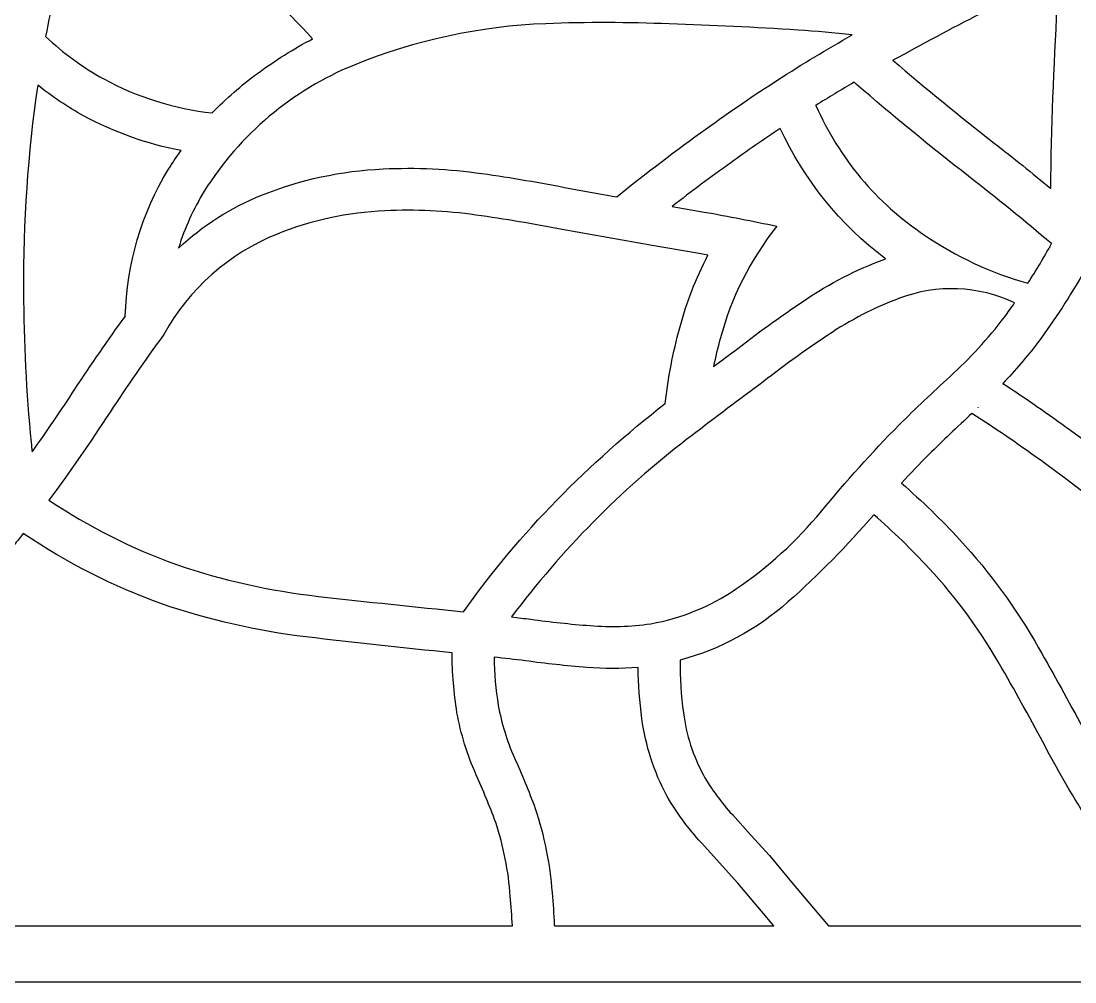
# Model space of a CAD drawing. Header units: centimetres. Extents: x 15.73 to 24.84, y -4.99 to -1.17.
# Drawn here: x 19.406 to 21.92, y -4.987 to -2.696 of the extents above; entities that cross this region are included whole.
import ezdxf

# ---------------------------------------------------------------- set-up
doc = ezdxf.new("R2010")
doc.units = ezdxf.units.CM
doc.header["$MEASUREMENT"] = 0
doc.layers.add('layer 1', color=7, linetype='Continuous')

msp = doc.modelspace()

# ---------------------------------------------------------------- linework, layer by layer
at = {"layer": 'layer 1', "color": 250}
for points, knots in [([(24.84209, -1.17234), (24.84209, -1.17234), (24.84209, -4.98726), (24.84209, -4.98726), (24.84209, -4.98726), (24.84209, -4.98726), (15.72996, -4.98726), (15.72996, -4.98726), (15.72996, -4.98726), (15.72996, -4.98726), (15.72996, -1.17234), (15.72996, -1.17234), (15.72996, -1.17234), (15.72996, -1.17234), (24.84209, -1.17234), (24.84209, -1.17234)], [0, 0, 0, 0, 0.2, 0.2, 0.2, 0.2, 0.4, 0.4, 0.4, 0.4, 0.6, 0.6, 0.6, 0.6, 1, 1, 1, 1]), ([(21.87831, -2.66074), (21.86978, -2.80538), (21.86453, -2.95018), (21.86259, -3.09505), (21.86259, -3.09505), (21.81833, -3.05821), (21.77348, -3.0221), (21.72803, -2.98673), (21.72803, -2.98673), (21.64586, -2.92277), (21.56515, -2.85694), (21.48599, -2.78929), (21.48599, -2.78929), (21.55513, -2.75125), (21.6248, -2.71416), (21.69497, -2.67805), (21.69497, -2.67805), (21.69497, -2.67805), (21.721, -2.66463), (21.721, -2.66463), (21.721, -2.66463), (21.721, -2.66463), (21.68052, -2.65758), (21.68052, -2.65758), (21.68052, -2.65758), (21.57405, -2.63904), (21.46667, -2.62634), (21.35882, -2.61953), (21.35882, -2.61953), (21.24356, -2.61195), (21.12818, -2.60646), (21.01272, -2.60305), (21.01272, -2.60305), (20.90019, -2.59813), (20.78753, -2.59787), (20.67497, -2.60228), (20.67497, -2.60228), (20.60757, -2.60488), (20.54038, -2.61133), (20.47371, -2.62159), (20.47371, -2.62159), (20.40184, -2.53173), (20.32703, -2.44429), (20.24939, -2.35936), (20.24939, -2.35936), (20.42217, -2.33934), (20.5963, -2.33333), (20.77005, -2.34137), (20.77005, -2.34137), (20.95407, -2.34978), (21.13648, -2.37992), (21.31343, -2.43112), (21.31343, -2.43112), (21.40743, -2.45953), (21.49963, -2.4936), (21.5895, -2.53318), (21.5895, -2.53318), (21.5895, -2.53318), (21.68584, -2.57551), (21.68584, -2.57551), (21.68584, -2.57551), (21.68584, -2.57551), (21.78212, -2.61804), (21.78212, -2.61804), (21.78212, -2.61804), (21.78212, -2.61804), (21.87831, -2.66074), (21.87831, -2.66074), (21.87831, -2.66074), (21.87831, -2.66074), (21.87831, -2.66074), (21.87831, -2.66074)], [0, 0, 0, 0, 0.0526316, 0.0526316, 0.0526316, 0.0526316, 0.1052632, 0.1052632, 0.1052632, 0.1052632, 0.1578947, 0.1578947, 0.1578947, 0.1578947, 0.2105263, 0.2105263, 0.2105263, 0.2105263, 0.2631579, 0.2631579, 0.2631579, 0.2631579, 0.3157895, 0.3157895, 0.3157895, 0.3157895, 0.3684211, 0.3684211, 0.3684211, 0.3684211, 0.4210526, 0.4210526, 0.4210526, 0.4210526, 0.4736842, 0.4736842, 0.4736842, 0.4736842, 0.5263158, 0.5263158, 0.5263158, 0.5263158, 0.5789474, 0.5789474, 0.5789474, 0.5789474, 0.6315789, 0.6315789, 0.6315789, 0.6315789, 0.6842105, 0.6842105, 0.6842105, 0.6842105, 0.7368421, 0.7368421, 0.7368421, 0.7368421, 0.7894737, 0.7894737, 0.7894737, 0.7894737, 0.8421053, 0.8421053, 0.8421053, 0.8421053, 0.8947368, 0.8947368, 0.8947368, 0.8947368, 1, 1, 1, 1]), ([(20.10187, -2.73782), (20.05599, -2.76215), (20.01198, -2.78978), (19.97014, -2.82052), (19.97014, -2.82052), (19.93156, -2.84881), (19.89552, -2.88037), (19.86241, -2.91491), (19.86241, -2.91491), (19.77169, -2.90466), (19.68375, -2.8771), (19.60338, -2.83378), (19.60338, -2.83378), (19.55322, -2.80592), (19.50671, -2.77195), (19.4649, -2.73267), (19.4649, -2.73267), (19.47799, -2.66059), (19.49622, -2.58952), (19.51946, -2.52004), (19.51946, -2.52004), (19.51946, -2.52004), (19.52384, -2.51859), (19.52384, -2.51859), (19.52384, -2.51859), (19.60993, -2.48997), (19.69709, -2.46469), (19.78513, -2.44282), (19.78513, -2.44282), (19.82253, -2.47164), (19.85893, -2.50174), (19.89428, -2.53305), (19.89428, -2.53305), (19.96647, -2.59817), (20.03574, -2.6665), (20.10185, -2.73779), (20.10185, -2.73779), (20.10185, -2.73779), (20.10187, -2.73782), (20.10187, -2.73782)], [0, 0, 0, 0, 0.0909091, 0.0909091, 0.0909091, 0.0909091, 0.1818182, 0.1818182, 0.1818182, 0.1818182, 0.2727273, 0.2727273, 0.2727273, 0.2727273, 0.3636364, 0.3636364, 0.3636364, 0.3636364, 0.4545455, 0.4545455, 0.4545455, 0.4545455, 0.5454545, 0.5454545, 0.5454545, 0.5454545, 0.6363636, 0.6363636, 0.6363636, 0.6363636, 0.7272727, 0.7272727, 0.7272727, 0.7272727, 0.8181818, 0.8181818, 0.8181818, 0.8181818, 1, 1, 1, 1]), ([(20.71546, -3.09479), (20.64582, -3.08097), (20.5758, -3.06915), (20.50548, -3.05932), (20.50548, -3.05932), (20.42743, -3.04813), (20.34851, -3.04443), (20.26976, -3.04828), (20.26976, -3.04828), (20.17019, -3.05269), (20.0721, -3.07388), (19.9796, -3.11099), (19.9796, -3.11099), (19.90647, -3.14047), (19.83948, -3.18322), (19.78193, -3.2371), (19.78193, -3.2371), (19.79671, -3.18956), (19.81732, -3.14401), (19.84329, -3.10153), (19.84329, -3.10153), (19.92782, -2.96608), (20.05302, -2.86074), (20.2009, -2.80053), (20.2009, -2.80053), (20.34629, -2.74136), (20.50094, -2.70798), (20.65779, -2.7019), (20.65779, -2.7019), (20.75606, -2.69807), (20.85444, -2.6983), (20.95268, -2.70261), (20.95268, -2.70261), (21.05514, -2.7056), (21.15753, -2.71047), (21.25979, -2.71722), (21.25979, -2.71722), (21.30299, -2.71995), (21.34611, -2.72375), (21.38912, -2.72864), (21.38912, -2.72864), (21.26907, -2.79676), (21.15286, -2.87142), (21.04101, -2.95229), (21.04101, -2.95229), (20.96833, -3.00443), (20.89713, -3.05857), (20.82746, -3.11468), (20.82746, -3.11468), (20.82746, -3.11468), (20.82232, -3.11376), (20.82232, -3.11376), (20.82232, -3.11376), (20.82232, -3.11376), (20.71546, -3.09479), (20.71546, -3.09479), (20.71546, -3.09479), (20.71546, -3.09479), (20.71546, -3.09479), (20.71546, -3.09479)], [0, 0, 0, 0, 0.0625, 0.0625, 0.0625, 0.0625, 0.125, 0.125, 0.125, 0.125, 0.1875, 0.1875, 0.1875, 0.1875, 0.25, 0.25, 0.25, 0.25, 0.3125, 0.3125, 0.3125, 0.3125, 0.375, 0.375, 0.375, 0.375, 0.4375, 0.4375, 0.4375, 0.4375, 0.5, 0.5, 0.5, 0.5, 0.5625, 0.5625, 0.5625, 0.5625, 0.625, 0.625, 0.625, 0.625, 0.6875, 0.6875, 0.6875, 0.6875, 0.75, 0.75, 0.75, 0.75, 0.8125, 0.8125, 0.8125, 0.8125, 0.875, 0.875, 0.875, 0.875, 1, 1, 1, 1]), ([(19.65499, -3.39924), (19.61362, -3.45647), (19.57352, -3.5146), (19.53471, -3.5736), (19.53471, -3.5736), (19.50171, -3.62412), (19.46769, -3.67398), (19.43269, -3.72315), (19.43269, -3.72315), (19.43178, -3.71577), (19.43094, -3.7084), (19.43018, -3.70101), (19.43018, -3.70101), (19.41858, -3.58111), (19.4126, -3.46072), (19.41228, -3.34027), (19.41228, -3.34027), (19.41086, -3.17571), (19.42209, -3.01126), (19.44589, -2.84841), (19.44589, -2.84841), (19.4803, -2.87575), (19.51691, -2.9002), (19.55534, -2.92151), (19.55534, -2.92151), (19.62819, -2.96086), (19.70658, -2.98888), (19.78787, -3.00462), (19.78787, -3.00462), (19.7775, -3.01907), (19.7676, -3.03387), (19.75817, -3.04897), (19.75817, -3.04897), (19.69351, -3.15465), (19.65789, -3.27547), (19.65492, -3.39933), (19.65492, -3.39933), (19.65492, -3.39933), (19.65499, -3.39924), (19.65499, -3.39924)], [0, 0, 0, 0, 0.0909091, 0.0909091, 0.0909091, 0.0909091, 0.1818182, 0.1818182, 0.1818182, 0.1818182, 0.2727273, 0.2727273, 0.2727273, 0.2727273, 0.3636364, 0.3636364, 0.3636364, 0.3636364, 0.4545455, 0.4545455, 0.4545455, 0.4545455, 0.5454545, 0.5454545, 0.5454545, 0.5454545, 0.6363636, 0.6363636, 0.6363636, 0.6363636, 0.7272727, 0.7272727, 0.7272727, 0.7272727, 0.8181818, 0.8181818, 0.8181818, 0.8181818, 1, 1, 1, 1]), ([(21.39339, -2.84165), (21.39339, -2.84165), (21.39864, -2.84609), (21.39864, -2.84609), (21.39864, -2.84609), (21.48611, -2.92153), (21.57547, -2.99475), (21.66662, -3.06569), (21.66662, -3.06569), (21.73364, -3.11802), (21.79965, -3.17164), (21.86459, -3.22653), (21.86459, -3.22653), (21.84682, -3.25867), (21.82797, -3.29021), (21.80807, -3.32107), (21.80807, -3.32107), (21.72026, -3.29635), (21.63702, -3.25752), (21.56164, -3.20613), (21.56164, -3.20613), (21.44751, -3.12987), (21.35752, -3.0225), (21.30233, -2.89683), (21.30233, -2.89683), (21.33242, -2.878), (21.36278, -2.8596), (21.39339, -2.84165), (21.39339, -2.84165), (21.39339, -2.84165), (21.39339, -2.84165), (21.39339, -2.84165)], [0, 0, 0, 0, 0.1111111, 0.1111111, 0.1111111, 0.1111111, 0.2222222, 0.2222222, 0.2222222, 0.2222222, 0.3333333, 0.3333333, 0.3333333, 0.3333333, 0.4444444, 0.4444444, 0.4444444, 0.4444444, 0.5555556, 0.5555556, 0.5555556, 0.5555556, 0.6666667, 0.6666667, 0.6666667, 0.6666667, 0.7777778, 0.7777778, 0.7777778, 0.7777778, 1, 1, 1, 1]), ([(20.95952, -3.13781), (21.00547, -3.10221), (21.05209, -3.06745), (21.09933, -3.03355), (21.09933, -3.03355), (21.13818, -3.00547), (21.17758, -2.97814), (21.21749, -2.95159), (21.21749, -2.95159), (21.27415, -3.07441), (21.36032, -3.18122), (21.46839, -3.26256), (21.46839, -3.26256), (21.46839, -3.26256), (21.46663, -3.26324), (21.46663, -3.26324), (21.46663, -3.26324), (21.39912, -3.28843), (21.33484, -3.32149), (21.27509, -3.36175), (21.27509, -3.36175), (21.21727, -3.40065), (21.16078, -3.44148), (21.10572, -3.48416), (21.10572, -3.48416), (21.08988, -3.49586), (21.07408, -3.50763), (21.05832, -3.51947), (21.05832, -3.51947), (21.06285, -3.49722), (21.06813, -3.47512), (21.07415, -3.45322), (21.07415, -3.45322), (21.10013, -3.35542), (21.14616, -3.26404), (21.2093, -3.18493), (21.2093, -3.18493), (21.15175, -3.17277), (21.09403, -3.16146), (21.03614, -3.15103), (21.03614, -3.15103), (21.03614, -3.15103), (20.9596, -3.13776), (20.9596, -3.13776), (20.9596, -3.13776), (20.9596, -3.13776), (20.95952, -3.13781), (20.95952, -3.13781)], [0, 0, 0, 0, 0.0769231, 0.0769231, 0.0769231, 0.0769231, 0.1538462, 0.1538462, 0.1538462, 0.1538462, 0.2307692, 0.2307692, 0.2307692, 0.2307692, 0.3076923, 0.3076923, 0.3076923, 0.3076923, 0.3846154, 0.3846154, 0.3846154, 0.3846154, 0.4615385, 0.4615385, 0.4615385, 0.4615385, 0.5384615, 0.5384615, 0.5384615, 0.5384615, 0.6153846, 0.6153846, 0.6153846, 0.6153846, 0.6923077, 0.6923077, 0.6923077, 0.6923077, 0.7692308, 0.7692308, 0.7692308, 0.7692308, 0.8461538, 0.8461538, 0.8461538, 0.8461538, 1, 1, 1, 1]), ([(20.69691, -3.19308), (20.69691, -3.19308), (20.80418, -3.21212), (20.80418, -3.21212), (20.80418, -3.21212), (20.80418, -3.21212), (20.91148, -3.23094), (20.91148, -3.23094), (20.91148, -3.23094), (20.91148, -3.23094), (21.01881, -3.24956), (21.01881, -3.24956), (21.01881, -3.24956), (21.01881, -3.24956), (21.04501, -3.25432), (21.04501, -3.25432), (21.04501, -3.25432), (21.01614, -3.30926), (20.99352, -3.36725), (20.97755, -3.42723), (20.97755, -3.42723), (20.96139, -3.48631), (20.94992, -3.54656), (20.94322, -3.60746), (20.94322, -3.60746), (20.85184, -3.67857), (20.76535, -3.75572), (20.68429, -3.8384), (20.68429, -3.8384), (20.6032, -3.92112), (20.52872, -4.01004), (20.4615, -4.10437), (20.4615, -4.10437), (20.34625, -4.09289), (20.23106, -4.08069), (20.11594, -4.06778), (20.11594, -4.06778), (20.00051, -4.05484), (19.8868, -4.02932), (19.7769, -3.99171), (19.7769, -3.99171), (19.66958, -3.9534), (19.56742, -3.90186), (19.47286, -3.83828), (19.47286, -3.83828), (19.52328, -3.76967), (19.57181, -3.69968), (19.6184, -3.62838), (19.6184, -3.62838), (19.65922, -3.56635), (19.7015, -3.50529), (19.74518, -3.44525), (19.74518, -3.44525), (19.74518, -3.44525), (19.74696, -3.44282), (19.74696, -3.44282), (19.74696, -3.44282), (19.80681, -3.33452), (19.9022, -3.2501), (20.01694, -3.20379), (20.01694, -3.20379), (20.099, -3.17087), (20.18608, -3.15208), (20.27441, -3.1482), (20.27441, -3.1482), (20.34693, -3.14465), (20.41963, -3.14805), (20.4915, -3.15836), (20.4915, -3.15836), (20.56029, -3.16797), (20.62879, -3.17955), (20.69691, -3.19308)], [0, 0, 0, 0, 0.0526316, 0.0526316, 0.0526316, 0.0526316, 0.1052632, 0.1052632, 0.1052632, 0.1052632, 0.1578947, 0.1578947, 0.1578947, 0.1578947, 0.2105263, 0.2105263, 0.2105263, 0.2105263, 0.2631579, 0.2631579, 0.2631579, 0.2631579, 0.3157895, 0.3157895, 0.3157895, 0.3157895, 0.3684211, 0.3684211, 0.3684211, 0.3684211, 0.4210526, 0.4210526, 0.4210526, 0.4210526, 0.4736842, 0.4736842, 0.4736842, 0.4736842, 0.5263158, 0.5263158, 0.5263158, 0.5263158, 0.5789474, 0.5789474, 0.5789474, 0.5789474, 0.6315789, 0.6315789, 0.6315789, 0.6315789, 0.6842105, 0.6842105, 0.6842105, 0.6842105, 0.7368421, 0.7368421, 0.7368421, 0.7368421, 0.7894737, 0.7894737, 0.7894737, 0.7894737, 0.8421053, 0.8421053, 0.8421053, 0.8421053, 0.8947368, 0.8947368, 0.8947368, 0.8947368, 1, 1, 1, 1]), ([(21.86168, -3.23158), (21.86168, -3.23158), (21.86168, -3.23467), (21.86168, -3.23467), (21.86168, -3.23467), (21.86168, -3.23467), (21.86065, -3.23346), (21.86065, -3.23346), (21.86065, -3.23346), (21.86065, -3.23346), (21.86168, -3.23158), (21.86168, -3.23158)], [0, 0, 0, 0, 0.25, 0.25, 0.25, 0.25, 0.5, 0.5, 0.5, 0.5, 1, 1, 1, 1]), ([(23.3454, -4.85389), (23.3454, -4.85389), (23.07299, -4.85389), (23.07299, -4.85389), (23.07299, -4.85389), (23.07299, -4.85389), (23.05774, -4.82829), (23.05774, -4.82829), (23.05774, -4.82829), (22.94261, -4.63502), (22.80353, -4.45715), (22.64371, -4.29882), (22.64371, -4.29882), (22.41465, -4.07187), (22.16925, -3.86209), (21.90944, -3.67112), (21.90944, -3.67112), (21.85675, -3.63272), (21.80311, -3.59564), (21.74857, -3.55992), (21.74857, -3.55992), (21.77816, -3.52885), (21.80604, -3.4962), (21.83207, -3.4621), (21.83207, -3.4621), (21.87211, -3.408), (21.90882, -3.35152), (21.94197, -3.29295), (21.94197, -3.29295), (22.01743, -3.35942), (22.09477, -3.4237), (22.17393, -3.48572), (22.17393, -3.48572), (22.26199, -3.55356), (22.34682, -3.62549), (22.42817, -3.70124), (22.42817, -3.70124), (22.42817, -3.70124), (22.48089, -3.75088), (22.48089, -3.75088), (22.48089, -3.75088), (22.48089, -3.75088), (22.53343, -3.80061), (22.53343, -3.80061), (22.53343, -3.80061), (22.53343, -3.80061), (22.58581, -3.85051), (22.58581, -3.85051), (22.58581, -3.85051), (22.58581, -3.85051), (22.63805, -3.90057), (22.63805, -3.90057), (22.63805, -3.90057), (22.63805, -3.90057), (22.69013, -3.95077), (22.69013, -3.95077), (22.69013, -3.95077), (22.75167, -4.00797), (22.81245, -4.06599), (22.87239, -4.12485), (22.87239, -4.12485), (22.93562, -4.18641), (22.99459, -4.2522), (23.0489, -4.32176), (23.0489, -4.32176), (23.09095, -4.37653), (23.12882, -4.43438), (23.16217, -4.49483), (23.16217, -4.49483), (23.19062, -4.54607), (23.22146, -4.59596), (23.25458, -4.64431), (23.25458, -4.64431), (23.27026, -4.66921), (23.28409, -4.69521), (23.29599, -4.72213), (23.29599, -4.72213), (23.31466, -4.76518), (23.33115, -4.80916), (23.34539, -4.85389), (23.34539, -4.85389), (23.34539, -4.85389), (23.3454, -4.85389), (23.3454, -4.85389)], [0, 0, 0, 0, 0.0454545, 0.0454545, 0.0454545, 0.0454545, 0.0909091, 0.0909091, 0.0909091, 0.0909091, 0.1363636, 0.1363636, 0.1363636, 0.1363636, 0.1818182, 0.1818182, 0.1818182, 0.1818182, 0.2272727, 0.2272727, 0.2272727, 0.2272727, 0.2727273, 0.2727273, 0.2727273, 0.2727273, 0.3181818, 0.3181818, 0.3181818, 0.3181818, 0.3636364, 0.3636364, 0.3636364, 0.3636364, 0.4090909, 0.4090909, 0.4090909, 0.4090909, 0.4545455, 0.4545455, 0.4545455, 0.4545455, 0.5, 0.5, 0.5, 0.5, 0.5454545, 0.5454545, 0.5454545, 0.5454545, 0.5909091, 0.5909091, 0.5909091, 0.5909091, 0.6363636, 0.6363636, 0.6363636, 0.6363636, 0.6818182, 0.6818182, 0.6818182, 0.6818182, 0.7272727, 0.7272727, 0.7272727, 0.7272727, 0.7727273, 0.7727273, 0.7727273, 0.7727273, 0.8181818, 0.8181818, 0.8181818, 0.8181818, 0.8636364, 0.8636364, 0.8636364, 0.8636364, 0.9090909, 0.9090909, 0.9090909, 0.9090909, 1, 1, 1, 1]), ([(21.77657, -3.36796), (21.76858, -3.37939), (21.76045, -3.39071), (21.75216, -3.40191), (21.75216, -3.40191), (21.71313, -3.45298), (21.66963, -3.50049), (21.62218, -3.54385), (21.62218, -3.54385), (21.58112, -3.58143), (21.5407, -3.61968), (21.50096, -3.65863), (21.50096, -3.65863), (21.43623, -3.72453), (21.37442, -3.79324), (21.31571, -3.86453), (21.31571, -3.86453), (21.25673, -3.93618), (21.18767, -3.99894), (21.11075, -4.05084), (21.11075, -4.05084), (21.04984, -4.09216), (20.98086, -4.12016), (20.90837, -4.13297), (20.90837, -4.13297), (20.86056, -4.13995), (20.8121, -4.14147), (20.76395, -4.1375), (20.76395, -4.1375), (20.71659, -4.13388), (20.66934, -4.12878), (20.62231, -4.12223), (20.62231, -4.12223), (20.60698, -4.12035), (20.59165, -4.11852), (20.57631, -4.11674), (20.57631, -4.11674), (20.69584, -3.95713), (20.83665, -3.81458), (20.99476, -3.69307), (20.99476, -3.69307), (21.05152, -3.64945), (21.1087, -3.60636), (21.16626, -3.5638), (21.16626, -3.5638), (21.21978, -3.52227), (21.27469, -3.48256), (21.3309, -3.44475), (21.3309, -3.44475), (21.38425, -3.4088), (21.44168, -3.37928), (21.50196, -3.35681), (21.50196, -3.35681), (21.59113, -3.32276), (21.69043, -3.32683), (21.77654, -3.368), (21.77654, -3.368), (21.77654, -3.368), (21.77657, -3.36796), (21.77657, -3.36796)], [0, 0, 0, 0, 0.0625, 0.0625, 0.0625, 0.0625, 0.125, 0.125, 0.125, 0.125, 0.1875, 0.1875, 0.1875, 0.1875, 0.25, 0.25, 0.25, 0.25, 0.3125, 0.3125, 0.3125, 0.3125, 0.375, 0.375, 0.375, 0.375, 0.4375, 0.4375, 0.4375, 0.4375, 0.5, 0.5, 0.5, 0.5, 0.5625, 0.5625, 0.5625, 0.5625, 0.625, 0.625, 0.625, 0.625, 0.6875, 0.6875, 0.6875, 0.6875, 0.75, 0.75, 0.75, 0.75, 0.8125, 0.8125, 0.8125, 0.8125, 0.875, 0.875, 0.875, 0.875, 1, 1, 1, 1]), ([(21.68964, -3.61771), (21.68964, -3.61771), (21.6898, -3.61757), (21.6898, -3.61757), (21.6898, -3.61757), (21.6898, -3.61757), (21.68964, -3.61771), (21.68964, -3.61771)], [0, 0, 0, 0, 0.3333333, 0.3333333, 0.3333333, 0.3333333, 1, 1, 1, 1]), ([(22.95634, -4.85389), (22.95634, -4.85389), (22.31225, -4.85389), (22.31225, -4.85389), (22.31225, -4.85389), (22.31225, -4.85389), (22.26949, -4.81631), (22.26949, -4.81631), (22.26949, -4.81631), (22.18139, -4.73894), (22.10396, -4.65017), (22.03927, -4.55239), (22.03927, -4.55239), (22.00353, -4.49685), (21.97011, -4.43986), (21.93907, -4.38156), (21.93907, -4.38156), (21.90509, -4.31727), (21.86997, -4.25361), (21.83372, -4.19057), (21.83372, -4.19057), (21.78095, -4.09757), (21.71776, -4.01089), (21.64537, -3.9322), (21.64537, -3.9322), (21.60157, -3.88505), (21.55532, -3.84025), (21.50682, -3.79797), (21.50682, -3.79797), (21.52793, -3.77476), (21.54949, -3.75195), (21.57148, -3.72956), (21.57148, -3.72956), (21.60541, -3.69633), (21.63984, -3.66361), (21.67475, -3.63141), (21.67475, -3.63141), (21.73444, -3.66983), (21.79299, -3.71), (21.85035, -3.75183), (21.85035, -3.75183), (22.10794, -3.94119), (22.35111, -4.1495), (22.57777, -4.37498), (22.57777, -4.37498), (22.72253, -4.519), (22.84965, -4.6798), (22.95635, -4.8539), (22.95635, -4.8539), (22.95635, -4.8539), (22.95634, -4.85389), (22.95634, -4.85389)], [0, 0, 0, 0, 0.0714286, 0.0714286, 0.0714286, 0.0714286, 0.1428571, 0.1428571, 0.1428571, 0.1428571, 0.2142857, 0.2142857, 0.2142857, 0.2142857, 0.2857143, 0.2857143, 0.2857143, 0.2857143, 0.3571429, 0.3571429, 0.3571429, 0.3571429, 0.4285714, 0.4285714, 0.4285714, 0.4285714, 0.5, 0.5, 0.5, 0.5, 0.5714286, 0.5714286, 0.5714286, 0.5714286, 0.6428571, 0.6428571, 0.6428571, 0.6428571, 0.7142857, 0.7142857, 0.7142857, 0.7142857, 0.7857143, 0.7857143, 0.7857143, 0.7857143, 0.8571429, 0.8571429, 0.8571429, 0.8571429, 1, 1, 1, 1]), ([(21.10317, -4.58835), (21.07685, -4.55965), (21.0537, -4.52818), (21.03412, -4.49451), (21.03412, -4.49451), (21.00944, -4.44823), (20.99329, -4.39786), (20.98649, -4.34585), (20.98649, -4.34585), (20.98059, -4.30408), (20.97801, -4.26189), (20.97877, -4.21971), (20.97877, -4.21971), (21.07408, -4.19411), (21.16208, -4.14667), (21.23582, -4.08107), (21.23582, -4.08107), (21.30863, -4.01629), (21.37709, -3.94679), (21.44074, -3.87298), (21.44074, -3.87298), (21.48664, -3.91305), (21.53043, -3.95548), (21.57192, -4.00009), (21.57192, -4.00009), (21.63917, -4.07324), (21.69789, -4.15384), (21.74693, -4.24028), (21.74693, -4.24028), (21.78262, -4.30238), (21.81722, -4.36511), (21.8507, -4.42845), (21.8507, -4.42845), (21.88313, -4.48938), (21.91808, -4.54894), (21.95545, -4.60698), (21.95545, -4.60698), (22.01485, -4.69686), (22.08425, -4.77968), (22.16234, -4.85389), (22.16234, -4.85389), (22.16234, -4.85389), (21.33232, -4.85389), (21.33232, -4.85389), (21.33232, -4.85389), (21.33232, -4.85389), (21.30547, -4.82181), (21.30547, -4.82181), (21.30547, -4.82181), (21.30547, -4.82181), (21.24848, -4.75379), (21.24848, -4.75379), (21.24848, -4.75379), (21.24848, -4.75379), (21.1914, -4.68589), (21.1914, -4.68589), (21.1914, -4.68589), (21.1914, -4.68589), (21.14723, -4.63714), (21.14723, -4.63714), (21.14723, -4.63714), (21.14723, -4.63714), (21.10317, -4.58835), (21.10317, -4.58835)], [0, 0, 0, 0, 0.0588235, 0.0588235, 0.0588235, 0.0588235, 0.1176471, 0.1176471, 0.1176471, 0.1176471, 0.1764706, 0.1764706, 0.1764706, 0.1764706, 0.2352941, 0.2352941, 0.2352941, 0.2352941, 0.2941176, 0.2941176, 0.2941176, 0.2941176, 0.3529412, 0.3529412, 0.3529412, 0.3529412, 0.4117647, 0.4117647, 0.4117647, 0.4117647, 0.4705882, 0.4705882, 0.4705882, 0.4705882, 0.5294118, 0.5294118, 0.5294118, 0.5294118, 0.5882353, 0.5882353, 0.5882353, 0.5882353, 0.6470588, 0.6470588, 0.6470588, 0.6470588, 0.7058824, 0.7058824, 0.7058824, 0.7058824, 0.7647059, 0.7647059, 0.7647059, 0.7647059, 0.8235294, 0.8235294, 0.8235294, 0.8235294, 0.8823529, 0.8823529, 0.8823529, 0.8823529, 1, 1, 1, 1]), ([(20.57833, -4.85389), (20.57833, -4.85389), (19.164, -4.85389), (19.164, -4.85389), (19.164, -4.85389), (19.164, -4.85389), (19.16392, -4.85195), (19.16392, -4.85195), (19.16392, -4.85195), (19.1629, -4.82548), (19.16217, -4.79901), (19.16175, -4.77254), (19.16175, -4.77254), (19.16152, -4.69177), (19.15844, -4.61102), (19.15253, -4.53047), (19.15253, -4.53047), (19.14884, -4.48572), (19.14754, -4.44081), (19.14862, -4.39593), (19.14862, -4.39593), (19.14949, -4.35299), (19.15711, -4.31044), (19.1712, -4.26985), (19.1712, -4.26985), (19.18766, -4.22448), (19.20979, -4.18136), (19.23703, -4.14153), (19.23703, -4.14153), (19.26998, -4.09278), (19.30552, -4.04582), (19.34347, -4.00086), (19.34347, -4.00086), (19.36656, -3.9735), (19.38927, -3.94581), (19.41158, -3.9178), (19.41158, -3.9178), (19.51482, -3.98768), (19.62644, -4.04424), (19.74387, -4.08614), (19.74387, -4.08614), (19.85479, -4.12414), (19.96936, -4.15037), (20.08577, -4.16439), (20.08577, -4.16439), (20.20185, -4.17837), (20.31809, -4.19098), (20.43447, -4.20222), (20.43447, -4.20222), (20.43467, -4.2501), (20.4386, -4.29789), (20.4462, -4.34518), (20.4462, -4.34518), (20.45529, -4.39582), (20.47049, -4.44516), (20.49146, -4.49215), (20.49146, -4.49215), (20.50828, -4.52987), (20.52396, -4.56811), (20.53847, -4.60678), (20.53847, -4.60678), (20.55719, -4.66373), (20.56894, -4.72277), (20.57341, -4.78256), (20.57341, -4.78256), (20.57557, -4.80628), (20.57721, -4.83005), (20.57833, -4.85385), (20.57833, -4.85385), (20.57833, -4.85385), (20.57833, -4.85389), (20.57833, -4.85389)], [0, 0, 0, 0, 0.0526316, 0.0526316, 0.0526316, 0.0526316, 0.1052632, 0.1052632, 0.1052632, 0.1052632, 0.1578947, 0.1578947, 0.1578947, 0.1578947, 0.2105263, 0.2105263, 0.2105263, 0.2105263, 0.2631579, 0.2631579, 0.2631579, 0.2631579, 0.3157895, 0.3157895, 0.3157895, 0.3157895, 0.3684211, 0.3684211, 0.3684211, 0.3684211, 0.4210526, 0.4210526, 0.4210526, 0.4210526, 0.4736842, 0.4736842, 0.4736842, 0.4736842, 0.5263158, 0.5263158, 0.5263158, 0.5263158, 0.5789474, 0.5789474, 0.5789474, 0.5789474, 0.6315789, 0.6315789, 0.6315789, 0.6315789, 0.6842105, 0.6842105, 0.6842105, 0.6842105, 0.7368421, 0.7368421, 0.7368421, 0.7368421, 0.7894737, 0.7894737, 0.7894737, 0.7894737, 0.8421053, 0.8421053, 0.8421053, 0.8421053, 0.8947368, 0.8947368, 0.8947368, 0.8947368, 1, 1, 1, 1]), ([(21.02914, -4.65563), (21.02914, -4.65563), (21.11605, -4.75172), (21.11605, -4.75172), (21.11605, -4.75172), (21.11605, -4.75172), (21.17246, -4.8188), (21.17246, -4.8188), (21.17246, -4.8188), (21.17246, -4.8188), (21.20185, -4.85389), (21.20185, -4.85389), (21.20185, -4.85389), (21.20185, -4.85389), (20.67847, -4.85389), (20.67847, -4.85389), (20.67847, -4.85389), (20.67847, -4.85389), (20.67836, -4.85158), (20.67836, -4.85158), (20.67836, -4.85158), (20.67718, -4.82583), (20.67543, -4.80011), (20.67313, -4.77444), (20.67313, -4.77444), (20.66792, -4.70608), (20.6544, -4.63863), (20.63284, -4.57355), (20.63284, -4.57355), (20.61741, -4.53234), (20.60073, -4.49159), (20.58281, -4.4514), (20.58281, -4.4514), (20.56525, -4.41205), (20.55249, -4.37074), (20.5448, -4.32835), (20.5448, -4.32835), (20.53868, -4.29007), (20.53528, -4.25141), (20.53459, -4.21266), (20.53459, -4.21266), (20.5595, -4.21545), (20.58439, -4.21837), (20.60928, -4.22142), (20.60928, -4.22142), (20.65802, -4.22819), (20.70696, -4.23346), (20.75602, -4.23722), (20.75602, -4.23722), (20.79683, -4.24057), (20.83783, -4.24051), (20.87863, -4.23705), (20.87863, -4.23705), (20.87876, -4.27796), (20.88169, -4.3188), (20.88737, -4.35932), (20.88737, -4.35932), (20.89586, -4.42371), (20.91596, -4.48601), (20.94673, -4.54321), (20.94673, -4.54321), (20.97005, -4.58357), (20.99767, -4.62125), (21.02914, -4.65563)], [0, 0, 0, 0, 0.0588235, 0.0588235, 0.0588235, 0.0588235, 0.1176471, 0.1176471, 0.1176471, 0.1176471, 0.1764706, 0.1764706, 0.1764706, 0.1764706, 0.2352941, 0.2352941, 0.2352941, 0.2352941, 0.2941176, 0.2941176, 0.2941176, 0.2941176, 0.3529412, 0.3529412, 0.3529412, 0.3529412, 0.4117647, 0.4117647, 0.4117647, 0.4117647, 0.4705882, 0.4705882, 0.4705882, 0.4705882, 0.5294118, 0.5294118, 0.5294118, 0.5294118, 0.5882353, 0.5882353, 0.5882353, 0.5882353, 0.6470588, 0.6470588, 0.6470588, 0.6470588, 0.7058824, 0.7058824, 0.7058824, 0.7058824, 0.7647059, 0.7647059, 0.7647059, 0.7647059, 0.8235294, 0.8235294, 0.8235294, 0.8235294, 0.8823529, 0.8823529, 0.8823529, 0.8823529, 1, 1, 1, 1])]:
    msp.add_open_spline(points, degree=3, knots=knots, dxfattribs=at)
at = {"layer": 'layer 1', "color": 250, "lineweight": 9}
for points, knots in [([(24.84209, -1.17234), (24.84209, -1.17234), (24.84209, -4.98726), (24.84209, -4.98726), (24.84209, -4.98726), (24.84209, -4.98726), (15.72996, -4.98726), (15.72996, -4.98726), (15.72996, -4.98726), (15.72996, -4.98726), (15.72996, -1.17234), (15.72996, -1.17234), (15.72996, -1.17234), (15.72996, -1.17234), (24.84209, -1.17234), (24.84209, -1.17234)], [0, 0, 0, 0, 0.2, 0.2, 0.2, 0.2, 0.4, 0.4, 0.4, 0.4, 0.6, 0.6, 0.6, 0.6, 1, 1, 1, 1]), ([(21.87831, -2.66074), (21.86978, -2.80538), (21.86453, -2.95018), (21.86259, -3.09505), (21.86259, -3.09505), (21.81833, -3.05821), (21.77348, -3.0221), (21.72803, -2.98673), (21.72803, -2.98673), (21.64586, -2.92277), (21.56515, -2.85694), (21.48599, -2.78929), (21.48599, -2.78929), (21.55513, -2.75125), (21.6248, -2.71416), (21.69497, -2.67805), (21.69497, -2.67805), (21.69497, -2.67805), (21.721, -2.66463), (21.721, -2.66463), (21.721, -2.66463), (21.721, -2.66463), (21.68052, -2.65758), (21.68052, -2.65758), (21.68052, -2.65758), (21.57405, -2.63904), (21.46667, -2.62634), (21.35882, -2.61953), (21.35882, -2.61953), (21.24356, -2.61195), (21.12818, -2.60646), (21.01272, -2.60305), (21.01272, -2.60305), (20.90019, -2.59813), (20.78753, -2.59787), (20.67497, -2.60228), (20.67497, -2.60228), (20.60757, -2.60488), (20.54038, -2.61133), (20.47371, -2.62159), (20.47371, -2.62159), (20.40184, -2.53173), (20.32703, -2.44429), (20.24939, -2.35936), (20.24939, -2.35936), (20.42217, -2.33934), (20.5963, -2.33333), (20.77005, -2.34137), (20.77005, -2.34137), (20.95407, -2.34978), (21.13648, -2.37992), (21.31343, -2.43112), (21.31343, -2.43112), (21.40743, -2.45953), (21.49963, -2.4936), (21.5895, -2.53318), (21.5895, -2.53318), (21.5895, -2.53318), (21.68584, -2.57551), (21.68584, -2.57551), (21.68584, -2.57551), (21.68584, -2.57551), (21.78212, -2.61804), (21.78212, -2.61804), (21.78212, -2.61804), (21.78212, -2.61804), (21.87831, -2.66074), (21.87831, -2.66074)], [0, 0, 0, 0, 0.0555556, 0.0555556, 0.0555556, 0.0555556, 0.1111111, 0.1111111, 0.1111111, 0.1111111, 0.1666667, 0.1666667, 0.1666667, 0.1666667, 0.2222222, 0.2222222, 0.2222222, 0.2222222, 0.2777778, 0.2777778, 0.2777778, 0.2777778, 0.3333333, 0.3333333, 0.3333333, 0.3333333, 0.3888889, 0.3888889, 0.3888889, 0.3888889, 0.4444444, 0.4444444, 0.4444444, 0.4444444, 0.5, 0.5, 0.5, 0.5, 0.5555556, 0.5555556, 0.5555556, 0.5555556, 0.6111111, 0.6111111, 0.6111111, 0.6111111, 0.6666667, 0.6666667, 0.6666667, 0.6666667, 0.7222222, 0.7222222, 0.7222222, 0.7222222, 0.7777778, 0.7777778, 0.7777778, 0.7777778, 0.8333333, 0.8333333, 0.8333333, 0.8333333, 0.8888889, 0.8888889, 0.8888889, 0.8888889, 1, 1, 1, 1]), ([(20.10187, -2.73782), (20.05599, -2.76215), (20.01198, -2.78978), (19.97014, -2.82052), (19.97014, -2.82052), (19.93156, -2.84881), (19.89552, -2.88037), (19.86241, -2.91491), (19.86241, -2.91491), (19.77169, -2.90466), (19.68375, -2.8771), (19.60338, -2.83378), (19.60338, -2.83378), (19.55322, -2.80592), (19.50671, -2.77195), (19.4649, -2.73267), (19.4649, -2.73267), (19.47799, -2.66059), (19.49622, -2.58952), (19.51946, -2.52004), (19.51946, -2.52004), (19.51946, -2.52004), (19.52384, -2.51859), (19.52384, -2.51859), (19.52384, -2.51859), (19.60993, -2.48997), (19.69709, -2.46469), (19.78513, -2.44282), (19.78513, -2.44282), (19.82253, -2.47164), (19.85893, -2.50174), (19.89428, -2.53305), (19.89428, -2.53305), (19.96647, -2.59817), (20.03574, -2.6665), (20.10185, -2.73779)], [0, 0, 0, 0, 0.1, 0.1, 0.1, 0.1, 0.2, 0.2, 0.2, 0.2, 0.3, 0.3, 0.3, 0.3, 0.4, 0.4, 0.4, 0.4, 0.5, 0.5, 0.5, 0.5, 0.6, 0.6, 0.6, 0.6, 0.7, 0.7, 0.7, 0.7, 0.8, 0.8, 0.8, 0.8, 1, 1, 1, 1]), ([(20.71546, -3.09479), (20.64582, -3.08097), (20.5758, -3.06915), (20.50548, -3.05932), (20.50548, -3.05932), (20.42743, -3.04813), (20.34851, -3.04443), (20.26976, -3.04828), (20.26976, -3.04828), (20.17019, -3.05269), (20.0721, -3.07388), (19.9796, -3.11099), (19.9796, -3.11099), (19.90647, -3.14047), (19.83948, -3.18322), (19.78193, -3.2371), (19.78193, -3.2371), (19.79671, -3.18956), (19.81732, -3.14401), (19.84329, -3.10153), (19.84329, -3.10153), (19.92782, -2.96608), (20.05302, -2.86074), (20.2009, -2.80053), (20.2009, -2.80053), (20.34629, -2.74136), (20.50094, -2.70798), (20.65779, -2.7019), (20.65779, -2.7019), (20.75606, -2.69807), (20.85444, -2.6983), (20.95268, -2.70261), (20.95268, -2.70261), (21.05514, -2.7056), (21.15753, -2.71047), (21.25979, -2.71722), (21.25979, -2.71722), (21.30299, -2.71995), (21.34611, -2.72375), (21.38912, -2.72864), (21.38912, -2.72864), (21.26907, -2.79676), (21.15286, -2.87142), (21.04101, -2.95229), (21.04101, -2.95229), (20.96833, -3.00443), (20.89713, -3.05857), (20.82746, -3.11468), (20.82746, -3.11468), (20.82746, -3.11468), (20.82232, -3.11376), (20.82232, -3.11376), (20.82232, -3.11376), (20.82232, -3.11376), (20.71546, -3.09479), (20.71546, -3.09479)], [0, 0, 0, 0, 0.0666667, 0.0666667, 0.0666667, 0.0666667, 0.1333333, 0.1333333, 0.1333333, 0.1333333, 0.2, 0.2, 0.2, 0.2, 0.2666667, 0.2666667, 0.2666667, 0.2666667, 0.3333333, 0.3333333, 0.3333333, 0.3333333, 0.4, 0.4, 0.4, 0.4, 0.4666667, 0.4666667, 0.4666667, 0.4666667, 0.5333333, 0.5333333, 0.5333333, 0.5333333, 0.6, 0.6, 0.6, 0.6, 0.6666667, 0.6666667, 0.6666667, 0.6666667, 0.7333333, 0.7333333, 0.7333333, 0.7333333, 0.8, 0.8, 0.8, 0.8, 0.8666667, 0.8666667, 0.8666667, 0.8666667, 1, 1, 1, 1]), ([(19.65499, -3.39924), (19.61362, -3.45647), (19.57352, -3.5146), (19.53471, -3.5736), (19.53471, -3.5736), (19.50171, -3.62412), (19.46769, -3.67398), (19.43269, -3.72315), (19.43269, -3.72315), (19.43178, -3.71577), (19.43094, -3.7084), (19.43018, -3.70101), (19.43018, -3.70101), (19.41858, -3.58111), (19.4126, -3.46072), (19.41228, -3.34027), (19.41228, -3.34027), (19.41086, -3.17571), (19.42209, -3.01126), (19.44589, -2.84841), (19.44589, -2.84841), (19.4803, -2.87575), (19.51691, -2.9002), (19.55534, -2.92151), (19.55534, -2.92151), (19.62819, -2.96086), (19.70658, -2.98888), (19.78787, -3.00462), (19.78787, -3.00462), (19.7775, -3.01907), (19.7676, -3.03387), (19.75817, -3.04897), (19.75817, -3.04897), (19.69351, -3.15465), (19.65789, -3.27547), (19.65492, -3.39933)], [0, 0, 0, 0, 0.1, 0.1, 0.1, 0.1, 0.2, 0.2, 0.2, 0.2, 0.3, 0.3, 0.3, 0.3, 0.4, 0.4, 0.4, 0.4, 0.5, 0.5, 0.5, 0.5, 0.6, 0.6, 0.6, 0.6, 0.7, 0.7, 0.7, 0.7, 0.8, 0.8, 0.8, 0.8, 1, 1, 1, 1]), ([(21.39339, -2.84165), (21.39339, -2.84165), (21.39864, -2.84609), (21.39864, -2.84609), (21.39864, -2.84609), (21.48611, -2.92153), (21.57547, -2.99475), (21.66662, -3.06569), (21.66662, -3.06569), (21.73364, -3.11802), (21.79965, -3.17164), (21.86459, -3.22653), (21.86459, -3.22653), (21.84682, -3.25867), (21.82797, -3.29021), (21.80807, -3.32107), (21.80807, -3.32107), (21.72026, -3.29635), (21.63702, -3.25752), (21.56164, -3.20613), (21.56164, -3.20613), (21.44751, -3.12987), (21.35752, -3.0225), (21.30233, -2.89683), (21.30233, -2.89683), (21.33242, -2.878), (21.36278, -2.8596), (21.39339, -2.84165)], [0, 0, 0, 0, 0.125, 0.125, 0.125, 0.125, 0.25, 0.25, 0.25, 0.25, 0.375, 0.375, 0.375, 0.375, 0.5, 0.5, 0.5, 0.5, 0.625, 0.625, 0.625, 0.625, 0.75, 0.75, 0.75, 0.75, 1, 1, 1, 1]), ([(20.95952, -3.13781), (21.00547, -3.10221), (21.05209, -3.06745), (21.09933, -3.03355), (21.09933, -3.03355), (21.13818, -3.00547), (21.17758, -2.97814), (21.21749, -2.95159), (21.21749, -2.95159), (21.27415, -3.07441), (21.36032, -3.18122), (21.46839, -3.26256), (21.46839, -3.26256), (21.46839, -3.26256), (21.46663, -3.26324), (21.46663, -3.26324), (21.46663, -3.26324), (21.39912, -3.28843), (21.33484, -3.32149), (21.27509, -3.36175), (21.27509, -3.36175), (21.21727, -3.40065), (21.16078, -3.44148), (21.10572, -3.48416), (21.10572, -3.48416), (21.08988, -3.49586), (21.07408, -3.50763), (21.05832, -3.51947), (21.05832, -3.51947), (21.06285, -3.49722), (21.06813, -3.47512), (21.07415, -3.45322), (21.07415, -3.45322), (21.10013, -3.35542), (21.14616, -3.26404), (21.2093, -3.18493), (21.2093, -3.18493), (21.15175, -3.17277), (21.09403, -3.16146), (21.03614, -3.15103), (21.03614, -3.15103), (21.03614, -3.15103), (20.9596, -3.13776), (20.9596, -3.13776)], [0, 0, 0, 0, 0.0833333, 0.0833333, 0.0833333, 0.0833333, 0.1666667, 0.1666667, 0.1666667, 0.1666667, 0.25, 0.25, 0.25, 0.25, 0.3333333, 0.3333333, 0.3333333, 0.3333333, 0.4166667, 0.4166667, 0.4166667, 0.4166667, 0.5, 0.5, 0.5, 0.5, 0.5833333, 0.5833333, 0.5833333, 0.5833333, 0.6666667, 0.6666667, 0.6666667, 0.6666667, 0.75, 0.75, 0.75, 0.75, 0.8333333, 0.8333333, 0.8333333, 0.8333333, 1, 1, 1, 1]), ([(20.69691, -3.19308), (20.69691, -3.19308), (20.80418, -3.21212), (20.80418, -3.21212), (20.80418, -3.21212), (20.80418, -3.21212), (20.91148, -3.23094), (20.91148, -3.23094), (20.91148, -3.23094), (20.91148, -3.23094), (21.01881, -3.24956), (21.01881, -3.24956), (21.01881, -3.24956), (21.01881, -3.24956), (21.04501, -3.25432), (21.04501, -3.25432), (21.04501, -3.25432), (21.01614, -3.30926), (20.99352, -3.36725), (20.97755, -3.42723), (20.97755, -3.42723), (20.96139, -3.48631), (20.94992, -3.54656), (20.94322, -3.60746), (20.94322, -3.60746), (20.85184, -3.67857), (20.76535, -3.75572), (20.68429, -3.8384), (20.68429, -3.8384), (20.6032, -3.92112), (20.52872, -4.01004), (20.4615, -4.10437), (20.4615, -4.10437), (20.34625, -4.09289), (20.23106, -4.08069), (20.11594, -4.06778), (20.11594, -4.06778), (20.00051, -4.05484), (19.8868, -4.02932), (19.7769, -3.99171), (19.7769, -3.99171), (19.66958, -3.9534), (19.56742, -3.90186), (19.47286, -3.83828), (19.47286, -3.83828), (19.52328, -3.76967), (19.57181, -3.69968), (19.6184, -3.62838), (19.6184, -3.62838), (19.65922, -3.56635), (19.7015, -3.50529), (19.74518, -3.44525), (19.74518, -3.44525), (19.74518, -3.44525), (19.74696, -3.44282), (19.74696, -3.44282), (19.74696, -3.44282), (19.80681, -3.33452), (19.9022, -3.2501), (20.01694, -3.20379), (20.01694, -3.20379), (20.099, -3.17087), (20.18608, -3.15208), (20.27441, -3.1482), (20.27441, -3.1482), (20.34693, -3.14465), (20.41963, -3.14805), (20.4915, -3.15836), (20.4915, -3.15836), (20.56029, -3.16797), (20.62879, -3.17955), (20.69691, -3.19308)], [0, 0, 0, 0, 0.0526316, 0.0526316, 0.0526316, 0.0526316, 0.1052632, 0.1052632, 0.1052632, 0.1052632, 0.1578947, 0.1578947, 0.1578947, 0.1578947, 0.2105263, 0.2105263, 0.2105263, 0.2105263, 0.2631579, 0.2631579, 0.2631579, 0.2631579, 0.3157895, 0.3157895, 0.3157895, 0.3157895, 0.3684211, 0.3684211, 0.3684211, 0.3684211, 0.4210526, 0.4210526, 0.4210526, 0.4210526, 0.4736842, 0.4736842, 0.4736842, 0.4736842, 0.5263158, 0.5263158, 0.5263158, 0.5263158, 0.5789474, 0.5789474, 0.5789474, 0.5789474, 0.6315789, 0.6315789, 0.6315789, 0.6315789, 0.6842105, 0.6842105, 0.6842105, 0.6842105, 0.7368421, 0.7368421, 0.7368421, 0.7368421, 0.7894737, 0.7894737, 0.7894737, 0.7894737, 0.8421053, 0.8421053, 0.8421053, 0.8421053, 0.8947368, 0.8947368, 0.8947368, 0.8947368, 1, 1, 1, 1]), ([(21.86168, -3.23158), (21.86168, -3.23158), (21.86168, -3.23467), (21.86168, -3.23467), (21.86168, -3.23467), (21.86168, -3.23467), (21.86065, -3.23346), (21.86065, -3.23346)], [0, 0, 0, 0, 0.3333333, 0.3333333, 0.3333333, 0.3333333, 1, 1, 1, 1]), ([(23.3454, -4.85389), (23.3454, -4.85389), (23.07299, -4.85389), (23.07299, -4.85389), (23.07299, -4.85389), (23.07299, -4.85389), (23.05774, -4.82829), (23.05774, -4.82829), (23.05774, -4.82829), (22.94261, -4.63502), (22.80353, -4.45715), (22.64371, -4.29882), (22.64371, -4.29882), (22.41465, -4.07187), (22.16925, -3.86209), (21.90944, -3.67112), (21.90944, -3.67112), (21.85675, -3.63272), (21.80311, -3.59564), (21.74857, -3.55992), (21.74857, -3.55992), (21.77816, -3.52885), (21.80604, -3.4962), (21.83207, -3.4621), (21.83207, -3.4621), (21.87211, -3.408), (21.90882, -3.35152), (21.94197, -3.29295), (21.94197, -3.29295), (22.01743, -3.35942), (22.09477, -3.4237), (22.17393, -3.48572), (22.17393, -3.48572), (22.26199, -3.55356), (22.34682, -3.62549), (22.42817, -3.70124), (22.42817, -3.70124), (22.42817, -3.70124), (22.48089, -3.75088), (22.48089, -3.75088), (22.48089, -3.75088), (22.48089, -3.75088), (22.53343, -3.80061), (22.53343, -3.80061), (22.53343, -3.80061), (22.53343, -3.80061), (22.58581, -3.85051), (22.58581, -3.85051), (22.58581, -3.85051), (22.58581, -3.85051), (22.63805, -3.90057), (22.63805, -3.90057), (22.63805, -3.90057), (22.63805, -3.90057), (22.69013, -3.95077), (22.69013, -3.95077), (22.69013, -3.95077), (22.75167, -4.00797), (22.81245, -4.06599), (22.87239, -4.12485), (22.87239, -4.12485), (22.93562, -4.18641), (22.99459, -4.2522), (23.0489, -4.32176), (23.0489, -4.32176), (23.09095, -4.37653), (23.12882, -4.43438), (23.16217, -4.49483), (23.16217, -4.49483), (23.19062, -4.54607), (23.22146, -4.59596), (23.25458, -4.64431), (23.25458, -4.64431), (23.27026, -4.66921), (23.28409, -4.69521), (23.29599, -4.72213), (23.29599, -4.72213), (23.31466, -4.76518), (23.33115, -4.80916), (23.34539, -4.85389)], [0, 0, 0, 0, 0.047619, 0.047619, 0.047619, 0.047619, 0.0952381, 0.0952381, 0.0952381, 0.0952381, 0.1428571, 0.1428571, 0.1428571, 0.1428571, 0.1904762, 0.1904762, 0.1904762, 0.1904762, 0.2380952, 0.2380952, 0.2380952, 0.2380952, 0.2857143, 0.2857143, 0.2857143, 0.2857143, 0.3333333, 0.3333333, 0.3333333, 0.3333333, 0.3809524, 0.3809524, 0.3809524, 0.3809524, 0.4285714, 0.4285714, 0.4285714, 0.4285714, 0.4761905, 0.4761905, 0.4761905, 0.4761905, 0.5238095, 0.5238095, 0.5238095, 0.5238095, 0.5714286, 0.5714286, 0.5714286, 0.5714286, 0.6190476, 0.6190476, 0.6190476, 0.6190476, 0.6666667, 0.6666667, 0.6666667, 0.6666667, 0.7142857, 0.7142857, 0.7142857, 0.7142857, 0.7619048, 0.7619048, 0.7619048, 0.7619048, 0.8095238, 0.8095238, 0.8095238, 0.8095238, 0.8571429, 0.8571429, 0.8571429, 0.8571429, 0.9047619, 0.9047619, 0.9047619, 0.9047619, 1, 1, 1, 1]), ([(21.77657, -3.36796), (21.76858, -3.37939), (21.76045, -3.39071), (21.75216, -3.40191), (21.75216, -3.40191), (21.71313, -3.45298), (21.66963, -3.50049), (21.62218, -3.54385), (21.62218, -3.54385), (21.58112, -3.58143), (21.5407, -3.61968), (21.50096, -3.65863), (21.50096, -3.65863), (21.43623, -3.72453), (21.37442, -3.79324), (21.31571, -3.86453), (21.31571, -3.86453), (21.25673, -3.93618), (21.18767, -3.99894), (21.11075, -4.05084), (21.11075, -4.05084), (21.04984, -4.09216), (20.98086, -4.12016), (20.90837, -4.13297), (20.90837, -4.13297), (20.86056, -4.13995), (20.8121, -4.14147), (20.76395, -4.1375), (20.76395, -4.1375), (20.71659, -4.13388), (20.66934, -4.12878), (20.62231, -4.12223), (20.62231, -4.12223), (20.60698, -4.12035), (20.59165, -4.11852), (20.57631, -4.11674), (20.57631, -4.11674), (20.69584, -3.95713), (20.83665, -3.81458), (20.99476, -3.69307), (20.99476, -3.69307), (21.05152, -3.64945), (21.1087, -3.60636), (21.16626, -3.5638), (21.16626, -3.5638), (21.21978, -3.52227), (21.27469, -3.48256), (21.3309, -3.44475), (21.3309, -3.44475), (21.38425, -3.4088), (21.44168, -3.37928), (21.50196, -3.35681), (21.50196, -3.35681), (21.59113, -3.32276), (21.69043, -3.32683), (21.77654, -3.368)], [0, 0, 0, 0, 0.0666667, 0.0666667, 0.0666667, 0.0666667, 0.1333333, 0.1333333, 0.1333333, 0.1333333, 0.2, 0.2, 0.2, 0.2, 0.2666667, 0.2666667, 0.2666667, 0.2666667, 0.3333333, 0.3333333, 0.3333333, 0.3333333, 0.4, 0.4, 0.4, 0.4, 0.4666667, 0.4666667, 0.4666667, 0.4666667, 0.5333333, 0.5333333, 0.5333333, 0.5333333, 0.6, 0.6, 0.6, 0.6, 0.6666667, 0.6666667, 0.6666667, 0.6666667, 0.7333333, 0.7333333, 0.7333333, 0.7333333, 0.8, 0.8, 0.8, 0.8, 0.8666667, 0.8666667, 0.8666667, 0.8666667, 1, 1, 1, 1]), ([(22.95634, -4.85389), (22.95634, -4.85389), (22.31225, -4.85389), (22.31225, -4.85389), (22.31225, -4.85389), (22.31225, -4.85389), (22.26949, -4.81631), (22.26949, -4.81631), (22.26949, -4.81631), (22.18139, -4.73894), (22.10396, -4.65017), (22.03927, -4.55239), (22.03927, -4.55239), (22.00353, -4.49685), (21.97011, -4.43986), (21.93907, -4.38156), (21.93907, -4.38156), (21.90509, -4.31727), (21.86997, -4.25361), (21.83372, -4.19057), (21.83372, -4.19057), (21.78095, -4.09757), (21.71776, -4.01089), (21.64537, -3.9322), (21.64537, -3.9322), (21.60157, -3.88505), (21.55532, -3.84025), (21.50682, -3.79797), (21.50682, -3.79797), (21.52793, -3.77476), (21.54949, -3.75195), (21.57148, -3.72956), (21.57148, -3.72956), (21.60541, -3.69633), (21.63984, -3.66361), (21.67475, -3.63141), (21.67475, -3.63141), (21.73444, -3.66983), (21.79299, -3.71), (21.85035, -3.75183), (21.85035, -3.75183), (22.10794, -3.94119), (22.35111, -4.1495), (22.57777, -4.37498), (22.57777, -4.37498), (22.72253, -4.519), (22.84965, -4.6798), (22.95635, -4.8539)], [0, 0, 0, 0, 0.0769231, 0.0769231, 0.0769231, 0.0769231, 0.1538462, 0.1538462, 0.1538462, 0.1538462, 0.2307692, 0.2307692, 0.2307692, 0.2307692, 0.3076923, 0.3076923, 0.3076923, 0.3076923, 0.3846154, 0.3846154, 0.3846154, 0.3846154, 0.4615385, 0.4615385, 0.4615385, 0.4615385, 0.5384615, 0.5384615, 0.5384615, 0.5384615, 0.6153846, 0.6153846, 0.6153846, 0.6153846, 0.6923077, 0.6923077, 0.6923077, 0.6923077, 0.7692308, 0.7692308, 0.7692308, 0.7692308, 0.8461538, 0.8461538, 0.8461538, 0.8461538, 1, 1, 1, 1]), ([(21.10317, -4.58835), (21.07685, -4.55965), (21.0537, -4.52818), (21.03412, -4.49451), (21.03412, -4.49451), (21.00944, -4.44823), (20.99329, -4.39786), (20.98649, -4.34585), (20.98649, -4.34585), (20.98059, -4.30408), (20.97801, -4.26189), (20.97877, -4.21971), (20.97877, -4.21971), (21.07408, -4.19411), (21.16208, -4.14667), (21.23582, -4.08107), (21.23582, -4.08107), (21.30863, -4.01629), (21.37709, -3.94679), (21.44074, -3.87298), (21.44074, -3.87298), (21.48664, -3.91305), (21.53043, -3.95548), (21.57192, -4.00009), (21.57192, -4.00009), (21.63917, -4.07324), (21.69789, -4.15384), (21.74693, -4.24028), (21.74693, -4.24028), (21.78262, -4.30238), (21.81722, -4.36511), (21.8507, -4.42845), (21.8507, -4.42845), (21.88313, -4.48938), (21.91808, -4.54894), (21.95545, -4.60698), (21.95545, -4.60698), (22.01485, -4.69686), (22.08425, -4.77968), (22.16234, -4.85389), (22.16234, -4.85389), (22.16234, -4.85389), (21.33232, -4.85389), (21.33232, -4.85389), (21.33232, -4.85389), (21.33232, -4.85389), (21.30547, -4.82181), (21.30547, -4.82181), (21.30547, -4.82181), (21.30547, -4.82181), (21.24848, -4.75379), (21.24848, -4.75379), (21.24848, -4.75379), (21.24848, -4.75379), (21.1914, -4.68589), (21.1914, -4.68589), (21.1914, -4.68589), (21.1914, -4.68589), (21.14723, -4.63714), (21.14723, -4.63714), (21.14723, -4.63714), (21.14723, -4.63714), (21.10317, -4.58835), (21.10317, -4.58835)], [0, 0, 0, 0, 0.0588235, 0.0588235, 0.0588235, 0.0588235, 0.1176471, 0.1176471, 0.1176471, 0.1176471, 0.1764706, 0.1764706, 0.1764706, 0.1764706, 0.2352941, 0.2352941, 0.2352941, 0.2352941, 0.2941176, 0.2941176, 0.2941176, 0.2941176, 0.3529412, 0.3529412, 0.3529412, 0.3529412, 0.4117647, 0.4117647, 0.4117647, 0.4117647, 0.4705882, 0.4705882, 0.4705882, 0.4705882, 0.5294118, 0.5294118, 0.5294118, 0.5294118, 0.5882353, 0.5882353, 0.5882353, 0.5882353, 0.6470588, 0.6470588, 0.6470588, 0.6470588, 0.7058824, 0.7058824, 0.7058824, 0.7058824, 0.7647059, 0.7647059, 0.7647059, 0.7647059, 0.8235294, 0.8235294, 0.8235294, 0.8235294, 0.8823529, 0.8823529, 0.8823529, 0.8823529, 1, 1, 1, 1]), ([(20.57833, -4.85389), (20.57833, -4.85389), (19.164, -4.85389), (19.164, -4.85389), (19.164, -4.85389), (19.164, -4.85389), (19.16392, -4.85195), (19.16392, -4.85195), (19.16392, -4.85195), (19.1629, -4.82548), (19.16217, -4.79901), (19.16175, -4.77254), (19.16175, -4.77254), (19.16152, -4.69177), (19.15844, -4.61102), (19.15253, -4.53047), (19.15253, -4.53047), (19.14884, -4.48572), (19.14754, -4.44081), (19.14862, -4.39593), (19.14862, -4.39593), (19.14949, -4.35299), (19.15711, -4.31044), (19.1712, -4.26985), (19.1712, -4.26985), (19.18766, -4.22448), (19.20979, -4.18136), (19.23703, -4.14153), (19.23703, -4.14153), (19.26998, -4.09278), (19.30552, -4.04582), (19.34347, -4.00086), (19.34347, -4.00086), (19.36656, -3.9735), (19.38927, -3.94581), (19.41158, -3.9178), (19.41158, -3.9178), (19.51482, -3.98768), (19.62644, -4.04424), (19.74387, -4.08614), (19.74387, -4.08614), (19.85479, -4.12414), (19.96936, -4.15037), (20.08577, -4.16439), (20.08577, -4.16439), (20.20185, -4.17837), (20.31809, -4.19098), (20.43447, -4.20222), (20.43447, -4.20222), (20.43467, -4.2501), (20.4386, -4.29789), (20.4462, -4.34518), (20.4462, -4.34518), (20.45529, -4.39582), (20.47049, -4.44516), (20.49146, -4.49215), (20.49146, -4.49215), (20.50828, -4.52987), (20.52396, -4.56811), (20.53847, -4.60678), (20.53847, -4.60678), (20.55719, -4.66373), (20.56894, -4.72277), (20.57341, -4.78256), (20.57341, -4.78256), (20.57557, -4.80628), (20.57721, -4.83005), (20.57833, -4.85385)], [0, 0, 0, 0, 0.0555556, 0.0555556, 0.0555556, 0.0555556, 0.1111111, 0.1111111, 0.1111111, 0.1111111, 0.1666667, 0.1666667, 0.1666667, 0.1666667, 0.2222222, 0.2222222, 0.2222222, 0.2222222, 0.2777778, 0.2777778, 0.2777778, 0.2777778, 0.3333333, 0.3333333, 0.3333333, 0.3333333, 0.3888889, 0.3888889, 0.3888889, 0.3888889, 0.4444444, 0.4444444, 0.4444444, 0.4444444, 0.5, 0.5, 0.5, 0.5, 0.5555556, 0.5555556, 0.5555556, 0.5555556, 0.6111111, 0.6111111, 0.6111111, 0.6111111, 0.6666667, 0.6666667, 0.6666667, 0.6666667, 0.7222222, 0.7222222, 0.7222222, 0.7222222, 0.7777778, 0.7777778, 0.7777778, 0.7777778, 0.8333333, 0.8333333, 0.8333333, 0.8333333, 0.8888889, 0.8888889, 0.8888889, 0.8888889, 1, 1, 1, 1]), ([(21.02914, -4.65563), (21.02914, -4.65563), (21.11605, -4.75172), (21.11605, -4.75172), (21.11605, -4.75172), (21.11605, -4.75172), (21.17246, -4.8188), (21.17246, -4.8188), (21.17246, -4.8188), (21.17246, -4.8188), (21.20185, -4.85389), (21.20185, -4.85389), (21.20185, -4.85389), (21.20185, -4.85389), (20.67847, -4.85389), (20.67847, -4.85389), (20.67847, -4.85389), (20.67847, -4.85389), (20.67836, -4.85158), (20.67836, -4.85158), (20.67836, -4.85158), (20.67718, -4.82583), (20.67543, -4.80011), (20.67313, -4.77444), (20.67313, -4.77444), (20.66792, -4.70608), (20.6544, -4.63863), (20.63284, -4.57355), (20.63284, -4.57355), (20.61741, -4.53234), (20.60073, -4.49159), (20.58281, -4.4514), (20.58281, -4.4514), (20.56525, -4.41205), (20.55249, -4.37074), (20.5448, -4.32835), (20.5448, -4.32835), (20.53868, -4.29007), (20.53528, -4.25141), (20.53459, -4.21266), (20.53459, -4.21266), (20.5595, -4.21545), (20.58439, -4.21837), (20.60928, -4.22142), (20.60928, -4.22142), (20.65802, -4.22819), (20.70696, -4.23346), (20.75602, -4.23722), (20.75602, -4.23722), (20.79683, -4.24057), (20.83783, -4.24051), (20.87863, -4.23705), (20.87863, -4.23705), (20.87876, -4.27796), (20.88169, -4.3188), (20.88737, -4.35932), (20.88737, -4.35932), (20.89586, -4.42371), (20.91596, -4.48601), (20.94673, -4.54321), (20.94673, -4.54321), (20.97005, -4.58357), (20.99767, -4.62125), (21.02914, -4.65563)], [0, 0, 0, 0, 0.0588235, 0.0588235, 0.0588235, 0.0588235, 0.1176471, 0.1176471, 0.1176471, 0.1176471, 0.1764706, 0.1764706, 0.1764706, 0.1764706, 0.2352941, 0.2352941, 0.2352941, 0.2352941, 0.2941176, 0.2941176, 0.2941176, 0.2941176, 0.3529412, 0.3529412, 0.3529412, 0.3529412, 0.4117647, 0.4117647, 0.4117647, 0.4117647, 0.4705882, 0.4705882, 0.4705882, 0.4705882, 0.5294118, 0.5294118, 0.5294118, 0.5294118, 0.5882353, 0.5882353, 0.5882353, 0.5882353, 0.6470588, 0.6470588, 0.6470588, 0.6470588, 0.7058824, 0.7058824, 0.7058824, 0.7058824, 0.7647059, 0.7647059, 0.7647059, 0.7647059, 0.8235294, 0.8235294, 0.8235294, 0.8235294, 0.8823529, 0.8823529, 0.8823529, 0.8823529, 1, 1, 1, 1])]:
    msp.add_open_spline(points, degree=3, knots=knots, dxfattribs=at)
msp.add_open_spline([(21.68964, -3.61771), (21.68964, -3.61771), (21.6898, -3.61757), (21.6898, -3.61757)], degree=3, dxfattribs=at)

doc.saveas('drawing.dxf')
